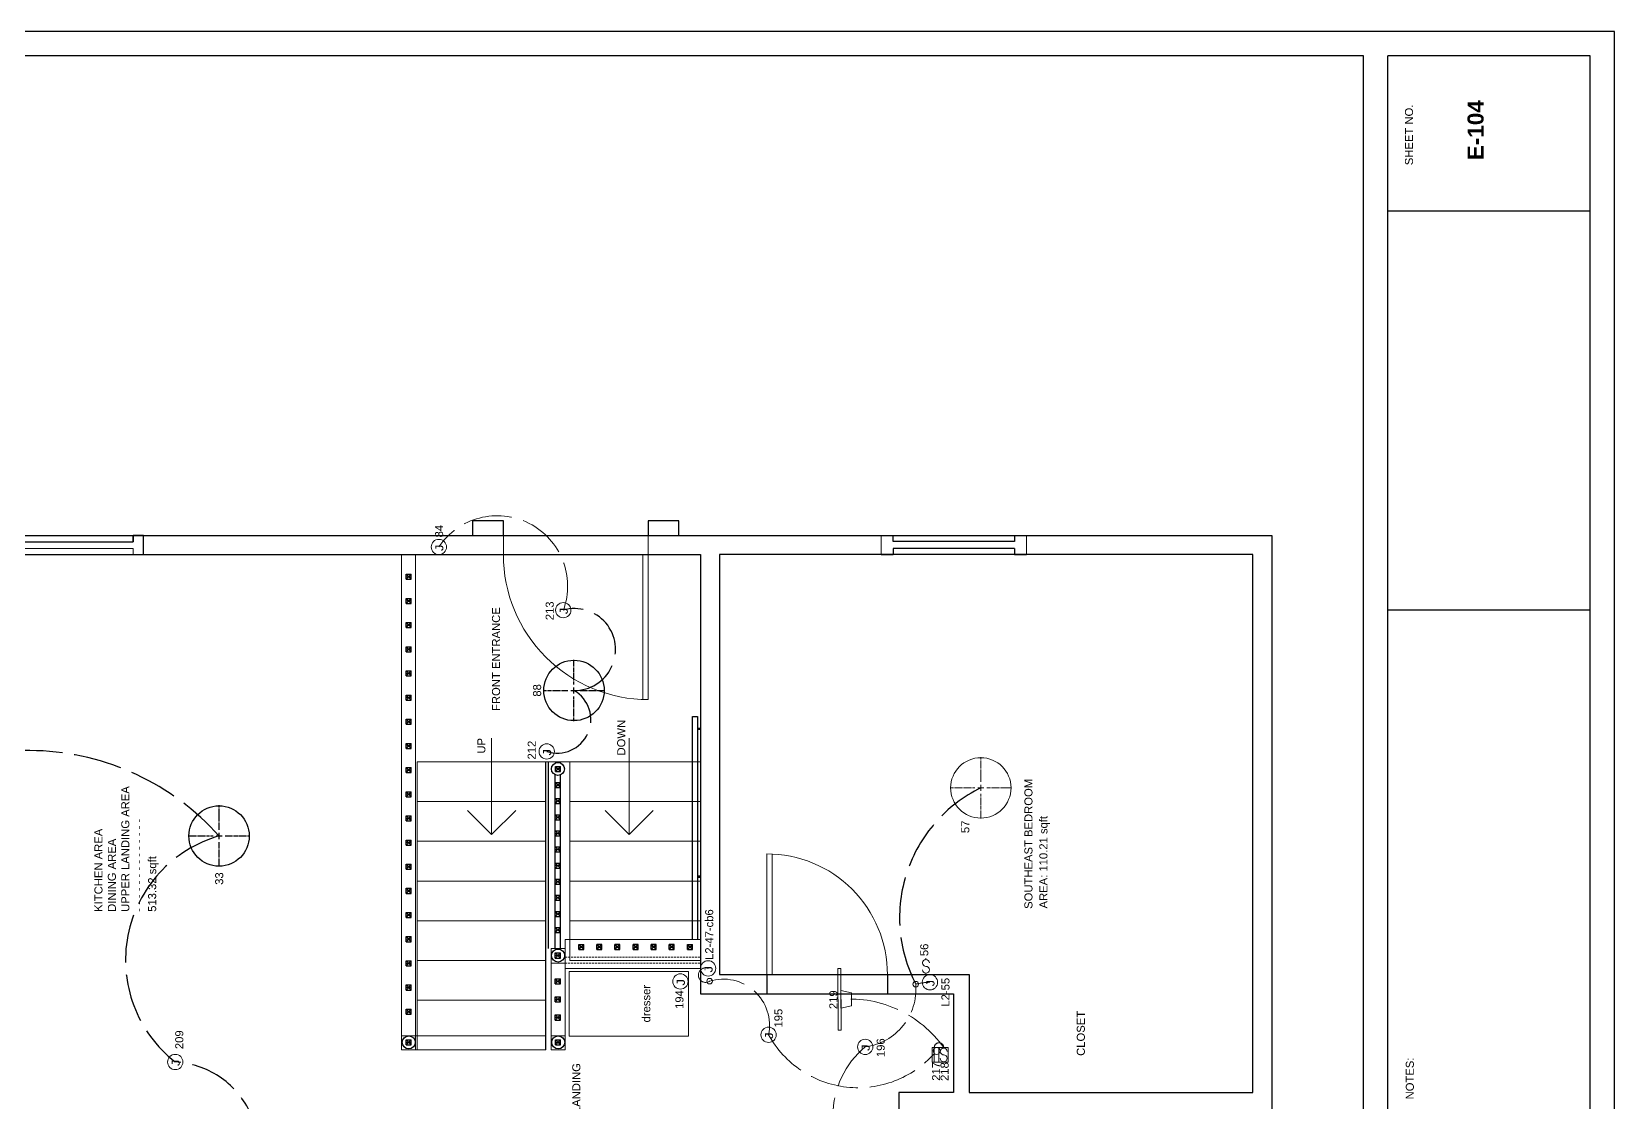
# Model space of a CAD drawing. Header units: inches. Extents: x -601 to 0, y 0 to 495.
# Drawn here: x -393.1 to 0, y 229.2 to 495.1 of the extents above; entities that cross this region are included whole.
import ezdxf

# ---------------------------------------------------------------- set-up
doc = ezdxf.new("R2010")
doc.units = ezdxf.units.IN
doc.header["$MEASUREMENT"] = 0
for name, pattern in [('ACAD_ISO02W100', [15, 12, -3]), ('CENTER2', [1.125, 0.75, -0.125, 0.125, -0.125]), ('DASHED', [0.75, 0.5, -0.25])]:
    doc.linetypes.add(name, pattern=pattern)
doc.layers.get('0').update_dxf_attribs({"color": 1, "lineweight": 9})
for name, color, linetype, lineweight in [('00-page-edge', 7, 'Continuous', 9), ('A201-Floorplan-2nd-floor', 7, 'Continuous', 9), ('A201-Text', 7, 'Continuous', 9), ('E301-Electrical-attic', 7, 'Continuous', 9)]:
    doc.layers.add(name, color=color, linetype=linetype, lineweight=lineweight)
doc.layers.add('Title Block', color=7, linetype='Continuous')
doc.layers.add('Title Block Text', color=7, linetype='Continuous')
doc.styles.add('Large', font='Arial Bold.ttf', dxfattribs={"height": 4})
doc.styles.add('Reg', font='Courier New.ttf', dxfattribs={"height": 1})
doc.styles.get("Standard").update_dxf_attribs({"font": 'Arial.ttf', "height": 2})

# ---------------------------------------------------------------- blocks, each defined once
blk = doc.blocks.new('L2-dining-room-window')
at = {"layer": 'A201-Floorplan-2nd-floor', "lineweight": 30}
for p, q in [((0, -2.5), (0, 0)), ((0, 0), (4.75, 0)), ((4.75, 0), (4.75, -2.5)), ((3.2, -2.5), (4.75, -2.5)), ((3.2, -2.5), (3.2, -92.5)), ((4.75, -2.5), (3.2, -2.5)), ((0, -92.5), (0, -95)), ((3.2, -92.5), (4.75, -92.5)), ((4.75, -92.5), (3.2, -92.5)), ((4.75, -95), (4.75, -92.5)), ((0, -95), (4.75, -95))]:
    blk.add_line(p, q, dxfattribs=at)
at = {"layer": 'A201-Floorplan-2nd-floor'}
blk.add_lwpolyline([(0, -92.5), (1.55, -92.5), (1.55, -2.5), (0, -2.5)], dxfattribs=at)
blk = doc.blocks.new('L2-SE-bedroom-window')
at = {"lineweight": 30}
blk.add_line((0, -33.125), (0, -36.125), dxfattribs=at)
at = {"layer": 'A201-Floorplan-2nd-floor'}
for p, q in [((4.75, 0), (0, 0)), ((0, -36.125), (4.75, -36.125))]:
    blk.add_line(p, q, dxfattribs=at)
at = {"layer": 'A201-Floorplan-2nd-floor', "lineweight": 30}
for p, q in [((0, 0), (0, -3)), ((4.75, 0), (4.75, -3)), ((1.5, -3), (0, -3)), ((1.5, -33.125), (1.5, -3)), ((3.25, -3), (4.75, -3)), ((3.25, -33.125), (3.25, -3)), ((1.5, -33.125), (0, -33.125)), ((4.75, -33.125), (3.25, -33.125)), ((4.75, -33.125), (4.75, -36.125))]:
    blk.add_line(p, q, dxfattribs=at)
blk = doc.blocks.new('L2-SE-bedroom')
at = {"layer": 'A201-Floorplan-2nd-floor'}
for p, q in [((30, 0), (0, 0)), ((0, 0), (0, -1.38)), ((0, -1.38), (29.97, -1.38))]:
    blk.add_line(p, q, dxfattribs=at)
blk.add_arc((0, 0), 30, 270, 0, dxfattribs=at)
blk = doc.blocks.new('brick-facade-right-of-front-door')
at = {"lineweight": 30}
for p, q in [((3.625, 7.625), (0, 7.625)), ((0, 7.625), (0, 0)), ((3.625, 0), (3.625, 7.625)), ((0, 0), (3.625, 0))]:
    blk.add_line(p, q, dxfattribs=at)
blk = doc.blocks.new('brick-facade-left-of-front-door')
at = {"lineweight": 30}
for p, q in [((3.625, 0), (0, 0)), ((0, 0), (0, -7.625)), ((3.625, -7.625), (3.625, 0)), ((0, -7.625), (3.625, -7.625))]:
    blk.add_line(p, q, dxfattribs=at)
blk = doc.blocks.new('L2-front-door')
at = {"layer": 'A201-Floorplan-2nd-floor'}
for p, q in [((-36, 0), (0, 0)), ((-35.97, 1.38), (0, 1.38))]:
    blk.add_line(p, q, dxfattribs=at)
at = {"layer": 'A201-Floorplan-2nd-floor', "lineweight": 30}
blk.add_line((0, 1.38), (0, 0), dxfattribs=at)
at = {"layer": 'A201-Floorplan-2nd-floor'}
blk.add_arc((0, 0), 36, 90, 180, dxfattribs=at)
blk = doc.blocks.new('L2-banister-rail')
at = {"layer": 'A201-Floorplan-2nd-floor', "lineweight": -3}
for p, q in [((292.34, -354.55), (291.09, -355.8)), ((292.34, -355.8), (291.09, -354.55)), ((291.09, -354.55), (291.09, -355.8)), ((291.09, -354.55), (292.34, -354.55)), ((291.09, -355.8), (292.34, -355.8)), ((292.34, -354.55), (292.34, -355.8))]:
    blk.add_line(p, q, dxfattribs=at)
at = {"layer": 'A201-Floorplan-2nd-floor', "lineweight": 5}
blk.add_line((291.71, -355.8), (291.71, -354.55), dxfattribs=at)
blk = doc.blocks.new('L2-dresser-in-front-of-banister')
at = {"layer": 'A201-Floorplan-2nd-floor', "lineweight": 5}
for p, q in [((232.25, -357.98), (232.25, -387.6)), ((248.25, -357.98), (232.25, -357.98)), ((248.25, -387.6), (248.25, -357.98)), ((232.25, -387.6), (248.25, -387.6))]:
    blk.add_line(p, q, dxfattribs=at)
blk = doc.blocks.new('L2-SW-bannister-ball')
at = {"layer": 'A201-Floorplan-2nd-floor', "lineweight": -3}
blk.add_circle((231.61, -355.22), 1.62, dxfattribs=at)
at = {"color": 1, "lineweight": 5}
blk.add_blockref('L2-banister-rail', (-60.1, -0.01), dxfattribs=at)
blk = doc.blocks.new('L2-SE-bannister-ball')
at = {"layer": 'A201-Floorplan-2nd-floor', "lineweight": -3}
blk.add_circle((252.25, -355.22), 1.62, dxfattribs=at)
at = {"color": 1, "lineweight": 5}
blk.add_blockref('L2-banister-rail', (-39.46, 0), dxfattribs=at)
blk = doc.blocks.new('L1-pt-5-bannister-ball')
at = {"layer": 'A201-Floorplan-2nd-floor', "lineweight": -3}
blk.add_circle((298.59, -355.2), 1.61, dxfattribs=at)
at = {"color": 1, "lineweight": 5}
blk.add_blockref('L2-banister-rail', (6.88, -0.02), dxfattribs=at)
blk = doc.blocks.new('L2-south-stairway-5-steps')
at = {"layer": 'A201-Floorplan-2nd-floor', "lineweight": 5}
for p, q in [((-49.375, 0), (0, 0)), ((-49.375, 0), (-49.375, -32.40625)), ((-39.5, 0), (-39.5, -32.40625)), ((-29.625, 0), (-29.625, -32.40625)), ((-19.75, 0), (-19.75, -32.40625)), ((-9.875, 0), (-9.875, -32.40625)), ((0, 0), (0, -32.40625))]:
    blk.add_line(p, q, dxfattribs=at)
blk = doc.blocks.new('L2-south-stairway-handrail-to-L1')
at = {"layer": 'A201-Floorplan-2nd-floor', "lineweight": -3}
for p, q in [((-44.12, 1.25), (11.23, 1.25)), ((11.23, 0), (-44.12, 0)), ((-28.71, -0.75), (-28.71, 0)), ((-28.46, -0.75), (-28.46, 0)), ((8.09, 0), (8.09, -0.75)), ((8.34, 0), (8.34, -0.75)), ((11.23, 1.25), (11.23, 0))]:
    blk.add_line(p, q, dxfattribs=at)
blk = doc.blocks.new('L1-arrow')
at = {"lineweight": 5}
for p, q in [((188.32, -365.98), (182.32, -359.98)), ((182.32, -365.98), (164.32, -365.98)), ((182.32, -365.98), (188.32, -365.98)), ((188.32, -365.98), (182.32, -371.98))]:
    blk.add_line(p, q, dxfattribs=at)
blk = doc.blocks.new('L3-attic-j-box-211')
at = {"layer": 'E301-Electrical-attic'}
blk.add_circle((0, 0), 1.9, dxfattribs=at)
at = {"layer": 'E301-Electrical-attic', "lineweight": 5, "style": 'Reg'}
blk.add_text('J', height=2, dxfattribs=at).set_placement((-1.25, -1.11))
blk = doc.blocks.new('L3-attic-j-box-212')
at = {"layer": 'E301-Electrical-attic'}
blk.add_circle((0, 0), 1.9, dxfattribs=at)
at = {"layer": 'E301-Electrical-attic', "lineweight": 5, "style": 'Reg'}
blk.add_text('J', height=2, dxfattribs=at).set_placement((-1.25, -1.11))
blk = doc.blocks.new('L3-attic-j-box-194')
at = {"layer": 'E301-Electrical-attic'}
blk.add_circle((0, 0), 1.9, dxfattribs=at)
at = {"layer": 'E301-Electrical-attic', "lineweight": 5, "style": 'Reg'}
blk.add_text('J', height=2, dxfattribs=at).set_placement((-1.25, -1.11))
blk = doc.blocks.new('L3-attic-j-box-196')
at = {"layer": 'E301-Electrical-attic'}
blk.add_circle((0, 0), 1.9, dxfattribs=at)
at = {"layer": 'E301-Electrical-attic', "lineweight": 5, "style": 'Reg'}
blk.add_text('J', height=2, dxfattribs=at).set_placement((-1.25, -1.11))
blk = doc.blocks.new('L2-j-box-47-cb6')
at = {"layer": 'E301-Electrical-attic'}
blk.add_circle((0, 0), 1.9, dxfattribs=at)
at = {"layer": 'E301-Electrical-attic', "lineweight": 5, "style": 'Reg'}
blk.add_text('J', height=2, dxfattribs=at).set_placement((-1.25, -1.11))
blk = doc.blocks.new('L2-j-box-55')
at = {"layer": 'E301-Electrical-attic'}
blk.add_circle((0, 0), 1.9, dxfattribs=at)
at = {"layer": 'E301-Electrical-attic', "lineweight": 5, "style": 'Reg'}
blk.add_text('J', height=2, dxfattribs=at).set_placement((-1.25, -1.11))
blk = doc.blocks.new('L2-84')
at = {"layer": 'E301-Electrical-attic'}
blk.add_circle((0, 0), 1.9, dxfattribs=at)
at = {"layer": 'E301-Electrical-attic', "lineweight": 5, "style": 'Reg'}
blk.add_text('J', height=2, dxfattribs=at).set_placement((-1.25, -1.11))
blk = doc.blocks.new('*U390')
at = {"layer": 'E301-Electrical-attic', "color": 0, "linetype": 'CENTER2', "lineweight": -3, "transparency": 16777216}
for p, q in [((0, 1.5), (0, 7.62)), ((-7.62, 0), (-1.5, 0)), ((1.5, 0), (7.62, 0)), ((0, -7.62), (0, -1.5))]:
    blk.add_line(p, q, dxfattribs=at)
at = {"layer": 'E301-Electrical-attic', "color": 0, "linetype": 'Continuous', "lineweight": -3, "transparency": 16777216}
for p, q in [((-0.75, 0), (0.75, 0)), ((0, -0.75), (0, 0.75))]:
    blk.add_line(p, q, dxfattribs=at)
blk = doc.blocks.new('L2-33')
at = {"layer": 'E301-Electrical-attic', "lineweight": -3}
blk.add_circle((0, 0), 7.5, dxfattribs=at)
at = {"layer": 'E301-Electrical-attic', "linetype": 'CENTER2', "lineweight": -3, "rotation": 270}
blk.add_blockref('*U390', (0, 0), dxfattribs=at)
blk = doc.blocks.new('L2-56')
at = {"layer": 'E301-Electrical-attic'}
for p, q in [((0.37, 0), (0, 0)), ((3.74, 0), (4.11, 0))]:
    blk.add_line(p, q, dxfattribs=at)
for centre, start, end in [((1.21, 0), 90, 270), ((2.9, 0), 270, 180), ((1.22, 0), 270, 0)]:
    blk.add_arc(centre, 0.84, start, end, dxfattribs=at)
blk = doc.blocks.new('L2-57')
at = {"layer": 'E301-Electrical-attic', "linetype": 'CENTER2'}
for p, q in [((0, 7.62), (0, 1.5)), ((-7.62, 0), (-1.5, 0)), ((1.5, 0), (7.62, 0)), ((0, -1.5), (0, -7.62))]:
    blk.add_line(p, q, dxfattribs=at)
at = {"layer": 'E301-Electrical-attic', "linetype": 'Continuous'}
for p, q in [((-0.75, 0), (0.75, 0)), ((0, 0.75), (0, -0.75))]:
    blk.add_line(p, q, dxfattribs=at)
at = {"layer": 'E301-Electrical-attic'}
blk.add_circle((0, 0), 7.5, dxfattribs=at)
blk.add_circle((0, 0), 7.5, dxfattribs=at)
blk = doc.blocks.new('*U403')
at = {"layer": 'E301-Electrical-attic', "color": 0, "linetype": 'CENTER2', "lineweight": -3, "transparency": 16777216}
for p, q in [((0, 1.5), (0, 7.62)), ((-7.62, 0), (-1.5, 0)), ((1.5, 0), (7.62, 0)), ((0, -7.62), (0, -1.5))]:
    blk.add_line(p, q, dxfattribs=at)
at = {"layer": 'E301-Electrical-attic', "color": 0, "linetype": 'Continuous', "lineweight": -3, "transparency": 16777216}
for p, q in [((-0.75, 0), (0.75, 0)), ((0, -0.75), (0, 0.75))]:
    blk.add_line(p, q, dxfattribs=at)
blk = doc.blocks.new('L2-88')
at = {"layer": 'E301-Electrical-attic', "lineweight": -3}
blk.add_circle((0, 0), 7.5, dxfattribs=at)
at = {"layer": 'E301-Electrical-attic', "linetype": 'CENTER2', "lineweight": -3, "rotation": 270}
blk.add_blockref('*U403', (0, 0), dxfattribs=at)
blk = doc.blocks.new('L3-j-box-208')
at = {"layer": 'E301-Electrical-attic'}
blk.add_circle((0, 0), 1.9, dxfattribs=at)
at = {"layer": 'E301-Electrical-attic', "lineweight": 5, "style": 'Reg'}
blk.add_text('J', height=2, dxfattribs=at).set_placement((-1.25, -1.11))
blk = doc.blocks.new('L3-j-box-195')
at = {"layer": 'E301-Electrical-attic'}
blk.add_circle((0, 0), 1.9, dxfattribs=at)
at = {"layer": 'E301-Electrical-attic', "lineweight": 5, "style": 'Reg'}
blk.add_text('J', height=2, dxfattribs=at).set_placement((-1.25, -1.11))
blk = doc.blocks.new('L3-gang-box-for-switch-duplex')
at = {"lineweight": 5}
for p, q in [((-3.625, 0), (-3.625, -4)), ((0, 0), (-3.625, 0)), ((0, -4), (0, 0)), ((-3.625, -4), (0, -4))]:
    blk.add_line(p, q, dxfattribs=at)
blk = doc.blocks.new('attic-switch-218')
at = {"layer": 'E301-Electrical-attic'}
for p, q in [((0.12, 0), (0, 0)), ((3.5, 0), (3.62, 0))]:
    blk.add_line(p, q, dxfattribs=at)
for centre, start, end in [((0.96, 0), 90, 270), ((2.66, 0), 270, 180), ((0.98, 0), 270, 0)]:
    blk.add_arc(centre, 0.84, start, end, dxfattribs=at)
blk = doc.blocks.new('attic-duplex-217')
at = {"layer": 'E301-Electrical-attic', "lineweight": 5}
for p, q in [((3.41, 1.13), (0, 1.13)), ((3.41, 0), (0, 0))]:
    blk.add_line(p, q, dxfattribs=at)
at = {"layer": 'E301-Electrical-attic'}
blk.add_circle((2.78, 0.56), 0.845, dxfattribs=at)
blk = doc.blocks.new('L3-led-219-facing-north-not-floor')
at = {"layer": 'E301-Electrical-attic', "lineweight": 5}
for p, q in [((7.62, 0.78, -27.62), (-7.62, 0.72, -27.62)), ((-7.62, 0.72, -27.62), (-7.62, -0.03, -27.62)), ((7.62, 0.03, -27.62), (-7.62, -0.03, -27.62)), ((7.62, 0.78, -27.62), (7.62, 0.03, -27.62))]:
    blk.add_line(p, q, dxfattribs=at)
blk = doc.blocks.new('L3-horizontal-box-for-led-219')
at = {"lineweight": 5}
for p, q in [((-2.18, 2.62, -27.62), (2.18, 2.63, -27.62)), ((-2.18, 2.62, -27.62), (-1.62, 0, -27.62)), ((0, 0, -27.62), (-1.62, 0, -27.62)), ((0, 0, -27.62), (1.62, 0, -27.62)), ((2.18, 2.63, -27.62), (1.62, 0, -27.62))]:
    blk.add_line(p, q, dxfattribs=at)

msp = doc.modelspace()

# ---------------------------------------------------------------- linework, layer by layer
at = {"layer": '00-page-edge', "lineweight": -3}
for p, q in [((0, 495.14), (-600.53, 495.14)), ((0, 0), (0, 495.14)), ((-62.27, 489.14), (-594.53, 489.14)), ((-62.27, 6), (-62.27, 489.14))]:
    msp.add_line(p, q, dxfattribs=at)
at = {"layer": 'A201-Floorplan-2nd-floor', "lineweight": -3}
for p, q in [((-526.88, 370.01), (-85.07, 370.01)), ((-85.07, 370.01), (-85.07, 48.71)), ((-265.38, 242.32), (-265.38, 313.83)), ((-264.75, 267.45), (-264.75, 313.83)), ((-263.02, 267.45), (-263.02, 310.57)), ((-261.77, 267.45), (-261.77, 310.55)), ((-210.53, 260.95), (-210.53, 256.2)), ((-180.53, 260.95), (-180.53, 256.2))]:
    msp.add_line(p, q, dxfattribs=at)
at = {"layer": 'A201-Floorplan-2nd-floor', "lineweight": 5}
for p, q in [((-275.93, 365.26), (-275.93, 370.01)), ((-239.93, 365.26), (-239.93, 370.01)), ((-301.22, 365.26), (-301.22, 242.32)), ((-297.72, 365.26), (-297.72, 242.32)), ((-297.31, 313.83), (-297.31, 242.32)), ((-265.38, 313.83), (-297.31, 313.83)), ((-226.97, 313.83), (-265.38, 313.83)), ((-265.38, 303.95), (-297.31, 303.95)), ((-265.38, 294.08), (-297.31, 294.08)), ((-265.38, 284.2), (-297.31, 284.2)), ((-265.38, 274.33), (-297.31, 274.33)), ((-264.09, 242.32), (-264.09, 267.45)), ((-264.09, 267.45), (-260.59, 267.45)), ((-226.97, 269.7), (-260.59, 269.7)), ((-260.59, 242.32), (-260.59, 269.7)), ((-226.97, 262.45), (-226.97, 269.7)), ((-265.38, 264.45), (-297.31, 264.45)), ((-260.59, 263.81), (-264.09, 263.81)), ((-226.97, 262.45), (-260.59, 262.45)), ((-265.38, 254.58), (-297.31, 254.58)), ((-265.38, 245.76), (-301.22, 245.76)), ((-264.09, 245.76), (-260.59, 245.76)), ((-301.22, 242.32), (-265.38, 242.32)), ((-264.09, 242.32), (-260.59, 242.32))]:
    msp.add_line(p, q, dxfattribs=at)
at = {"layer": 'A201-Floorplan-2nd-floor', "linetype": 'DASHED', "lineweight": 5}
for p, q in [((-260.59, 265.31), (-226.97, 265.31)), ((-260.59, 263.81), (-226.97, 263.81))]:
    msp.add_line(p, q, dxfattribs=at)
at = {"layer": 'A201-Floorplan-2nd-floor', "lineweight": -3}
for points in [[(-395.79, 187.39), (-395.79, 53.47), (-522.16, 53.39), (-522.16, 365.26), (-226.97, 365.26), (-226.97, 256.2), (-164.12, 256.2), (-164.12, 231.7), (-177.68, 231.7), (-177.68, 165.95), (-213.01, 165.95), (-213.01, 187.39), (-395.79, 187.39)], [(-251.47, 268.41), (-252.72, 268.41)], [(-246.97, 268.41), (-248.22, 268.41)], [(-242.47, 268.41), (-243.72, 268.41)], [(-237.97, 268.41), (-239.22, 268.41)], [(-233.47, 268.41), (-234.72, 268.41)]]:
    msp.add_lwpolyline(points, dxfattribs=at)
msp.add_lwpolyline([(-160.25, 260.95), (-160.25, 231.7), (-89.82, 231.7), (-89.82, 365.26), (-222.22, 365.26), (-222.22, 260.95)], close=True, dxfattribs=at)
at = {"layer": 'E301-Electrical-attic', "lineweight": 5}
for centre in [(-224.7, 259.33), (-173.51, 258.6)]:
    msp.add_circle(centre, 0.69, dxfattribs=at)
at = {"layer": 'E301-Electrical-attic', "linetype": 'ACAD_ISO02W100', "lineweight": 5}
for centre, radius, start, end in [((-277.43, 357.46), 17.46, 339.9444, 146.2281), ((-225.7, 260.83), 1.8, 69.49, 303.8237), ((-221.32, 248.33), 11.51, 348.3796, 107.0655), ((-187.95, 257.37), 14.49, 277.5217, 4.8592), ((-169.55, 241.78), 17.28, 91.3961, 103.2549), ((-189.86, 226.37), 28.53, 35.2755, 94.4478), ((-187.83, 258.22), 25.35, 208.7952, 318.3476), ((-167.73, 242.86), 1.17, 353.2003, 191.0139), ((-171.96, 226.01), 22.08, 129.6435, 230.3565)]:
    msp.add_arc(centre, radius, start, end, dxfattribs=at)
at = {"layer": 'E301-Electrical-attic', "linetype": 'ACAD_ISO02W100', "lineweight": -3}
for centre, radius, start, end in [((-258.23, 341.7), 10.17, 269.1232, 105.9945), ((-262.51, 324.29), 8.33, 251.4536, 60.3378), ((-393.94, 253.06), 63.55, 41.7589, 134.5372), ((-141.67, 275.08), 35.85, 115.9206, 207.3703), ((-337.7, 264.56), 32.07, 105.9938, 232.0727), ((-358.63, 217.38), 21.92, 325.6438, 86.8098)]:
    msp.add_arc(centre, radius, start, end, dxfattribs=at)
at = {"layer": 'Title Block'}
for p, q in [((-56.27, 6), (-56.27, 489.14)), ((-6, 489.14), (-56.27, 489.14)), ((-6, 450.52), (-56.27, 450.52)), ((-6, 351.49), (-56.27, 351.49))]:
    msp.add_line(p, q, dxfattribs=at)
at = {"layer": 'Title Block', "lineweight": -3}
msp.add_line((-6, 6), (-6, 489.14), dxfattribs=at)

# ---------------------------------------------------------------- block references
at = {"lineweight": -3, "rotation": 89.99999999999999}
for name, p in [('L2-dining-room-window', (-460.33, 365.26)), ('L2-SE-bedroom', (-210.53, 260.95))]:
    msp.add_blockref(name, p, dxfattribs=at)
at = {"lineweight": 5, "rotation": 89.99999999999999}
for name, p in [('L2-84', (-291.94, 367.16)), ('L2-front-door', (-239.93, 365.26)), ('L2-south-stairway-handrail-to-L1', (-227.72, 313.83)), ('L1-pt-5-bannister-ball', (-617.57, 13.45)), ('L2-south-stairway-5-steps', (-259.38, 313.83)), ('L2-SE-bannister-ball', (-617.57, 13.45)), ('L2-dresser-in-front-of-banister', (-617.57, 13.45)), ('L2-SW-bannister-ball', (-654.65, 12.53)), ('L2-SW-bannister-ball', (-617.52, 12.53))]:
    msp.add_blockref(name, p, dxfattribs=at)
at = {"color": 1, "lineweight": 5, "rotation": 89.99999999999999}
for p in [(-654.64, 68.05), (-654.64, 62.05), (-654.64, 56.05), (-654.64, 50.05), (-654.64, 44.05), (-654.64, 38.05), (-654.64, 32.05), (-654.64, 26.05), (-654.64, 20.05), (-617.55, 16.33), (-654.64, 14.05), (-617.57, 12.33), (-654.64, 8.05), (-617.57, 8.33), (-617.57, 4.33), (-654.64, 2.05), (-617.57, 0.33), (-654.64, -3.95), (-617.57, -3.67), (-617.57, -7.67), (-654.64, -9.95), (-617.57, -11.67), (-654.64, -15.95), (-617.57, -15.67), (-617.57, -19.67), (-654.64, -21.95), (-611.77, -23.92), (-607.27, -23.92), (-602.77, -23.92), (-598.27, -23.92), (-593.77, -23.89), (-589.27, -23.92), (-584.77, -23.89), (-654.64, -27.95), (-617.57, -32.4), (-654.64, -33.95), (-654.64, -39.95), (-617.57, -36.9), (-617.57, -41.4)]:
    msp.add_blockref('L2-banister-rail', p, dxfattribs=at)
at = {"layer": 'A201-Floorplan-2nd-floor', "lineweight": -3, "rotation": 89.99999999999999}
for name, p in [('brick-facade-right-of-front-door', (-275.93, 370.01)), ('brick-facade-left-of-front-door', (-239.93, 370.01)), ('L2-SE-bedroom-window', (-182.11, 365.26))]:
    msp.add_blockref(name, p, dxfattribs=at)
at = {"layer": 'A201-Floorplan-2nd-floor', "lineweight": 5, "rotation": 270}
for p in [(87.14, 484.04), (121.3, 484.04)]:
    msp.add_blockref('L1-arrow', p, dxfattribs=at)
at = {"layer": 'E301-Electrical-attic', "lineweight": 5, "rotation": 89.99999999999999}
for name, p in [('L3-attic-j-box-212', (-261.04, 351.47)), ('L2-88', (-258.39, 331.53)), ('L3-attic-j-box-211', (-265.16, 316.39)), ('L2-57', (-157.34, 307.33)), ('L2-33', (-346.54, 295.39)), ('L2-j-box-47-cb6', (-225.07, 262.51)), ('L2-56', (-170.97, 260.95)), ('L3-attic-j-box-194', (-231.96, 259.27)), ('L3-led-219-facing-north-not-floor', (-192.07, 254.82, 27.62)), ('L2-j-box-55', (-169.97, 259.05)), ('L3-horizontal-box-for-led-219', (-189.45, 254.82, 27.62)), ('L3-attic-j-box-196', (-186.05, 243.01)), ('L3-gang-box-for-switch-duplex', (-169.45, 242.85)), ('attic-duplex-217', (-167.76, 239.22)), ('attic-switch-218', (-166.57, 239.22))]:
    msp.add_blockref(name, p, dxfattribs=at)
at = {"layer": 'E301-Electrical-attic', "linetype": 'ACAD_ISO02W100', "lineweight": 5, "rotation": 89.99999999999999}
for name, p in [('L3-j-box-195', (-210.05, 246.01)), ('L3-j-box-208', (-357.41, 239.26))]:
    msp.add_blockref(name, p, dxfattribs=at)

# ---------------------------------------------------------------- texts
at = {"layer": 'A201-Floorplan-2nd-floor', "lineweight": 5}
for s, p in [('DOWN', (-245.65, 315.38)), ('UP', (-280.4, 315.84)), ('dresser', (-239.44, 249.09))]:
    msp.add_text(s, height=2, rotation=90, dxfattribs=at).set_placement(p)
at = {"layer": 'A201-Text', "lineweight": 5}
for s, p in [('FRONT ENTRANCE', (-276.75, 326.44)), ('SOUTHEAST BEDROOM', (-144.52, 277.29)), ('AREA: 110.21 sqft', (-140.8, 277.39)), ('CLOSET', (-131.51, 240.78)), ('UPPER LANDING', (-256.81, 216.17))]:
    msp.add_text(s, height=2, rotation=90, dxfattribs=at).set_placement(p)
at = {"layer": 'A201-Text', "lineweight": 5, "insert": (-377.49, 276.55), "char_height": 2, "width": 69.688, "attachment_point": 1, "rotation": 90}
msp.add_mtext('KITCHEN AREA\\PDINING AREA\\PUPPER LANDING AREA\\P- - - - - - - - - - - - - -\\P513.32 sqft', dxfattribs=at)
at = {"layer": 'E301-Electrical-attic', "lineweight": 5}
for s, p in [('84', (-290.89, 369.54)), ('213', (-263.42, 348.97)), ('88', (-266.54, 329.99)), ('212', (-267.89, 314.38)), ('57', (-160.2, 296.1)), ('33', (-345.5, 283.26)), ('L2-47-cb6', (-223.8, 264.61)), ('56', (-170.39, 265.55)), ('L2-55', (-165.13, 253.01)), ('194', (-231.2, 252.43)), ('219', (-192.97, 252.39)), ('195', (-206.62, 247.82)), ('209', (-355.42, 242.46)), ('196', (-181.21, 240.48, 14.5)), ('217', (-167.45, 234.59)), ('218', (-165.35, 234.55))]:
    msp.add_text(s, height=2, rotation=90, dxfattribs=at).set_placement(p)
at = {"layer": 'Title Block Text'}
for s, p in [('SHEET NO.', (-50, 461.97)), ('NOTES:', (-49.8, 229.97))]:
    msp.add_text(s, height=2, rotation=90, dxfattribs=at).set_placement(p)
at = {"layer": 'Title Block Text', "style": 'Large'}
msp.add_text('E-104', height=4, rotation=90, dxfattribs=at).set_placement((-32.47, 463.21))

doc.saveas('drawing.dxf')
